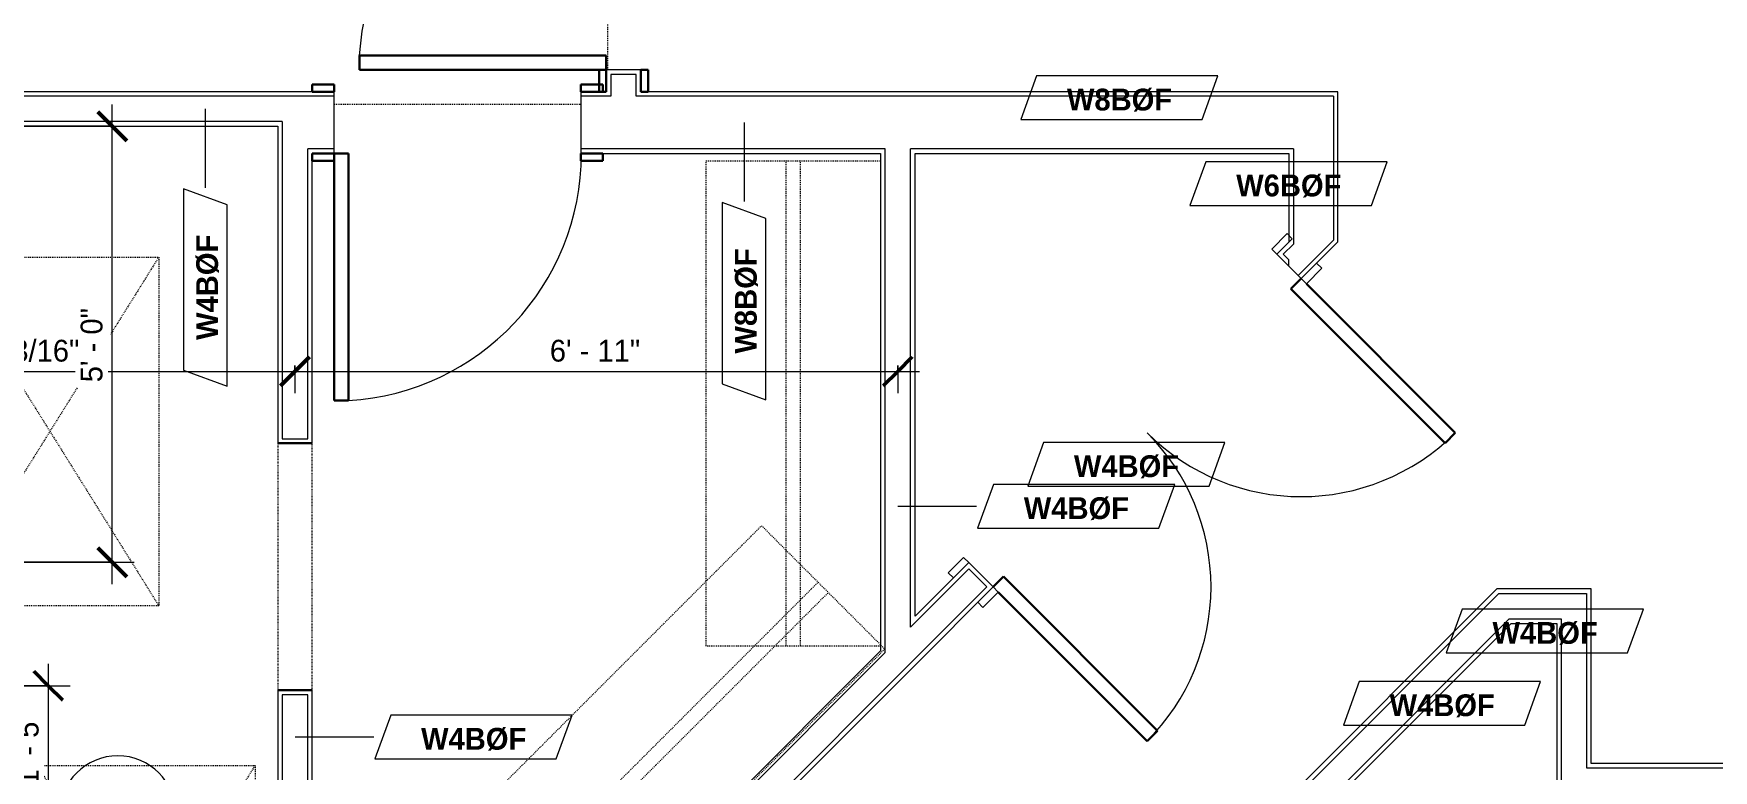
# Model space of a CAD drawing. Header units: inches. Extents: x -4010 to -1814, y 9846 to 12241.
# Drawn here: x -2471.9 to -2240.6, y 10590.2 to 10691.6 of the extents above; entities that cross this region are included whole.
import ezdxf

# ---------------------------------------------------------------- set-up
doc = ezdxf.new("R2010")
doc.units = ezdxf.units.IN
doc.header["$MEASUREMENT"] = 0
doc.linetypes.add('Dash', pattern=[0.25, 0.125, -0.125])
doc.linetypes.add('Overhead', pattern=[0.15625, 0.09375, -0.0625])
for name, color, linetype, lineweight in [('A-ANNO-DIMS', 211, 'Continuous', 9), ('A-ANNO-DIMS-32', 211, 'Continuous', 9), ('A-DETL-GENF-3', 92, 'Overhead', 9), ('A-DETL-MEDM', 33, 'Continuous', 30), ('A-DOOR-3', 31, 'Continuous', 9), ('A-DOOR-4', 31, 'Continuous', 30), ('A-DOOR-FRAM-3', 31, 'Continuous', 30), ('A-GENM', 5, 'Continuous', 9), ('A-GENM-HDLN', 13, 'Dash', 9), ('A-WALL', 113, 'Continuous', 18), ('A-WALL-3', 113, 'Continuous', 9), ('A-WALL-IDEN', 211, 'Continuous', 9), ('G-ANNO-SYMB-3', 111, 'Continuous', 9), ('I-FURN', 30, 'Continuous', 9), ('I-FURN-HDLN', 30, 'Dash', 9), ('I-WALL-4', 2, 'Continuous', 9), ('Q-CASE', 31, 'Continuous', 9), ('Q-CASE-HDLN', 31, 'Dash', 9)]:
    doc.layers.add(name, color=color, linetype=linetype, lineweight=lineweight)
doc.styles.add('Century Gothic', font='ufonts.com_century-gothic.ttf', dxfattribs={"height": 3})
doc.styles.add('Century Gothic_B_1', font='GOTHICB.TTF', dxfattribs={"height": 3})
doc.dimstyles.new('OD_1__HACK_2', dxfattribs={"dimscale": 12, "dimtxt": 3.132505, "dimasz": 0.333333, "dimexe": 0.25, "dimexo": 0.166667, "dimgap": 0.041667, "dimtad": 1, "dimdec": 4, "dimrnd": 0.0625, "dimzin": 3, "dimdsep": 46, "dimlunit": 4, "dimtxsty": 'Century Gothic', "dimblk1": 'OBLIQUE', "dimblk2": 'OBLIQUE', "dimsah": 1, "dimcen": 0.09, "dimdle": 0.25, "dimazin": 0, "dimtfac": 1, "dimtdec": 4, "dimtix": 1, "dimtmove": 0, "dimatfit": 3, "dimfxl": 1, "dimtvp": 1, "dimtfill": 1, "dimfrac": 2, "dimtolj": 1, "dimtzin": 0, "dimarcsym": 2})
doc.dimstyles.new('OD_1__HACK_2_1', dxfattribs={"dimscale": 12, "dimtxt": 3.132505, "dimasz": 0.333333, "dimexe": 0.25, "dimexo": 0.166667, "dimgap": 0.041667, "dimtad": 1, "dimdec": 4, "dimrnd": 0.0625, "dimzin": 3, "dimdsep": 46, "dimlunit": 4, "dimtxsty": 'Century Gothic', "dimblk1": 'OBLIQUE', "dimblk2": 'OBLIQUE', "dimsah": 1, "dimcen": 0.09, "dimdle": 0.25, "dimazin": 0, "dimtfac": 1, "dimtdec": 4, "dimtix": 1, "dimtmove": 0, "dimatfit": 3, "dimfxl": 1, "dimtvp": 1, "dimtfill": 1, "dimfrac": 2, "dimtolj": 1, "dimtzin": 0, "dimarcsym": 2})

# ---------------------------------------------------------------- blocks, each defined once
blk = doc.blocks.new('SWING - SINGLE - FLUSH - 2-10 x 6-8 - PRIVACY-3928450-UNIT PLANS - 2ND _ 3RD FLOOR')
at = {"layer": 'A-DOOR-3'}
blk.add_arc((17, -2.37), 34.07, 180, 266.6343, dxfattribs=at)
at = {"layer": 'A-DOOR-4'}
for p, q in [((15, -2.37), (15, -36.38)), ((17, -2.37), (15, -2.37)), ((17, -2.37), (17, -36.38)), ((17, -36.38), (15, -36.38))]:
    blk.add_line(p, q, dxfattribs=at)
at = {"layer": 'A-DOOR-FRAM-3'}
for p, q in [((-20, 2.38), (-20, 3.38)), ((-20, 3.38), (-17, 3.38)), ((-17, 2.38), (-20, 2.38)), ((-17, 3.38), (-17, 2.38)), ((17, 2.38), (17, 3.38)), ((17, 3.38), (20, 3.38)), ((20, 2.38), (17, 2.38)), ((20, 3.38), (20, 2.38)), ((-20, -2.37), (-17, -2.37)), ((-20, -3.37), (-20, -2.37)), ((-17, -3.37), (-20, -3.37)), ((-17, -2.37), (-17, -3.37)), ((17, -2.37), (20, -2.37)), ((17, -3.37), (17, -2.37)), ((20, -3.37), (17, -3.37)), ((20, -2.37), (20, -3.37))]:
    blk.add_line(p, q, dxfattribs=at)
blk = doc.blocks.new('Bed-Standard - King 78_ x 80_-V18-UNIT PLANS - 2ND _ 3RD FLOOR')
at = {"layer": 'I-FURN'}
for p, q in [((-28.31, 38.02), (-28.31, -41.8)), ((49.69, -41.8), (49.69, 38.02)), ((-25.31, 36.2), (-25.31, 24.2)), ((-25.31, 36.2), (46.69, 36.2)), ((46.69, 36.2), (46.69, 24.2)), ((49.69, 24.2), (-28.31, 17.63)), ((-25.31, 24.2), (46.69, 24.2)), ((-28.31, -41.8), (49.69, -41.8))]:
    blk.add_line(p, q, dxfattribs=at)
at = {"layer": 'I-FURN-HDLN'}
for p, q in [((67.69, -77.6), (67.69, 38.02)), ((73.69, -77.6), (73.69, 38.02)), ((-64.31, -40.11), (-64.31, -74.11)), ((-59.57, -77.8), (-25.57, -77.8))]:
    blk.add_line(p, q, dxfattribs=at)
blk = doc.blocks.new('SWING - DOUBLE - FLUSH - 5-0 x 6-8 - DUMMY-3948979-UNIT PLANS - 2ND _ 3RD FLOOR')
at = {"layer": 'A-DOOR-3'}
for p, q in [((-33, 2.375), (-33, 3.375)), ((-33, 3.375), (-30, 3.375)), ((-30, 2.375), (-33, 2.375)), ((-30, 3.375), (-30, 2.375)), ((30, 2.375), (30, 3.375)), ((30, 3.375), (33, 3.375)), ((33, 2.375), (30, 2.375)), ((33, 3.375), (33, 2.375)), ((-33, -2.375), (-30, -2.375)), ((-33, -3.375), (-33, -2.375)), ((-30, -3.375), (-33, -3.375)), ((-30, -2.375), (-30, -3.375)), ((30, -2.375), (33, -2.375)), ((30, -3.375), (30, -2.375)), ((33, -3.375), (30, -3.375)), ((33, -2.375), (33, -3.375))]:
    blk.add_line(p, q, dxfattribs=at)
for centre, start, end in [((-30, -2.375), 270, 0), ((30, -2.375), 180, 270)]:
    blk.add_arc(centre, 30, start, end, dxfattribs=at)
at = {"layer": 'A-DOOR-4'}
for p, q in [((-28, -2.375), (-30, -2.375)), ((-30, -3.375), (-30, -32.375)), ((-28, -32.375), (-28, -2.375)), ((28, -2.375), (30, -2.375)), ((28, -32.375), (28, -2.375)), ((30, -3.375), (30, -32.375)), ((-30, -32.375), (-28, -32.375)), ((30, -32.375), (28, -32.375))]:
    blk.add_line(p, q, dxfattribs=at)
blk = doc.blocks.new('Door-Opening - 34_ x 80_-3928388-UNIT PLANS - 2ND _ 3RD FLOOR')
at = {"layer": 'A-DETL-GENF-3'}
for p, q in [((16.68, 2.38), (-17.32, 2.38)), ((-17.32, -2.37), (16.68, -2.37))]:
    blk.add_line(p, q, dxfattribs=at)
at = {"layer": 'A-DETL-MEDM'}
for p, q in [((-17.32, 2.38), (-17.32, -2.37)), ((16.68, -2.37), (16.68, 2.38))]:
    blk.add_line(p, q, dxfattribs=at)
blk = doc.blocks.new('OD_CW_Closet - OD_CW_Closet-3809433-UNIT PLANS - 2ND _ 3RD FLOOR')
at = {"layer": 'Q-CASE-HDLN'}
for p, q in [((0.74, -24), (0.74, 0)), ((0.74, 0), (67.55, 0)), ((67.55, 0), (67.55, -24)), ((0.74, -11), (67.55, -11)), ((0.74, -13), (67.55, -13)), ((67.55, -24), (0.74, -24))]:
    blk.add_line(p, q, dxfattribs=at)
blk = doc.blocks.new('OD_CW_Closet - OD_CW_Closet-3810279-UNIT PLANS - 2ND _ 3RD FLOOR')
at = {"layer": 'Q-CASE-HDLN'}
for p, q in [((0.74, -24), (0.74, 0)), ((0.74, 0), (87.24, 0)), ((87.24, 0), (87.24, -24)), ((0.74, -11), (87.24, -11)), ((0.74, -13), (87.24, -13)), ((87.24, -24), (0.74, -24))]:
    blk.add_line(p, q, dxfattribs=at)
blk = doc.blocks.new('SWING - SINGLE - FLUSH - 2-10 x 6-8 - PRIVACY-3199420-UNIT PLANS - 2ND _ 3RD FLOOR')
at = {"layer": 'A-DOOR-3'}
blk.add_arc((17, 4.25), 34.07, 93.3657, 180, dxfattribs=at)
at = {"layer": 'A-DOOR-4'}
for p, q in [((15, 4.25), (15, 38.26)), ((17, 38.26), (15, 38.26)), ((17, 4.25), (17, 38.26)), ((17, 4.25), (15, 4.25))]:
    blk.add_line(p, q, dxfattribs=at)
at = {"layer": 'A-DOOR-FRAM-3'}
for p, q in [((-17, 5.25), (-20, 5.25)), ((-20, 5.25), (-20, 4.25)), ((-17, 4.25), (-17, 5.25)), ((20, 5.25), (17, 5.25)), ((17, 5.25), (17, 4.25)), ((20, 4.25), (20, 5.25)), ((-20, 4.25), (-17, 4.25)), ((17, 4.25), (20, 4.25)), ((-17, -4.25), (-20, -4.25)), ((-20, -4.25), (-20, -5.25)), ((-17, -5.25), (-17, -4.25)), ((20, -4.25), (17, -4.25)), ((17, -4.25), (17, -5.25)), ((20, -5.25), (20, -4.25)), ((-20, -5.25), (-17, -5.25)), ((17, -5.25), (20, -5.25))]:
    blk.add_line(p, q, dxfattribs=at)
blk = doc.blocks.new('ADA Clearances - 30_x48_-1721104-UNIT PLANS - 2ND _ 3RD FLOOR')
at = {"layer": 'A-GENM-HDLN'}
for p, q in [((15, 24), (-15, -24)), ((-15, 24), (15, -24)), ((-15, 14), (-15, 24)), ((-15, 24), (15, 24)), ((15, 24), (15, -24)), ((15, -24), (-15, -24))]:
    blk.add_line(p, q, dxfattribs=at)
blk = doc.blocks.new('ADA Clearances - 30_x48_-V103-UNIT PLANS - 2ND _ 3RD FLOOR')
at = {"layer": 'A-GENM-HDLN'}
for p, q in [((15, 24), (-15, -24)), ((-15, 24), (15, -24)), ((-15, -24), (-15, 24)), ((-15, 24), (15, 24)), ((15, 24), (15, -24)), ((15, -24), (-15, -24))]:
    blk.add_line(p, q, dxfattribs=at)
blk = doc.blocks.new('Elevation - Filled Arrow-152140-UNIT PLANS - 2ND _ 3RD FLOOR')
at = {"layer": 'G-ANNO-SYMB-3'}
for start, end in [(360, 180), (180, 360)]:
    blk.add_arc((0, 0), 0.25, start, end, dxfattribs=at)
blk = doc.blocks.new('DIMBLOCK102-UNIT PLANS - 2ND _ 3RD FLOOR')
at = {"layer": 'A-ANNO-DIMS-32'}
for p, q in [((-2513.12, 10572.3), (-2513.12, 10648.11)), ((-2516.12, 10645.11), (-2435.94, 10645.11)), ((-2513.12, 10645.11), (-2513.12, 10572.3)), ((-2435.94, 10645.94), (-2435.94, 10642.11)), ((-2435.94, 10645.11), (-2435.94, 10645.94))]:
    blk.add_line(p, q, dxfattribs=at)
at = {"layer": 'A-ANNO-DIMS-32', "lineweight": 50}
for p, q in [((-2513.12, 10645.11), (-2515.12, 10643.11)), ((-2513.12, 10645.11), (-2511.12, 10647.11)), ((-2435.94, 10645.11), (-2437.94, 10643.11)), ((-2435.94, 10645.11), (-2433.94, 10647.11))]:
    blk.add_line(p, q, dxfattribs=at)
at = {"layer": 'A-ANNO-DIMS-32', "color": 0, "insert": (-2484.77, 10649.46), "char_height": 3, "width": 24.5827, "attachment_point": 1, "line_spacing_factor": 0.984502, "style": 'Century Gothic', "bg_fill": 3, "box_fill_scale": 1.25, "bg_fill_color": 256, "bg_fill_true_color": 13158600, "bg_fill_transparency": 0}
blk.add_mtext('6\' - 5 3/16"', dxfattribs=at)
blk = doc.blocks.new('_Oblique')
at = {"color": 0, "linetype": 'ByBlock', "lineweight": -2}
blk.add_line((-0.5, -0.5), (0.5, 0.5), dxfattribs=at)
blk = doc.blocks.new('DIMBLOCK103-UNIT PLANS - 2ND _ 3RD FLOOR')
at = {"layer": 'A-ANNO-DIMS-32', "lineweight": 50}
for p, q in [((-2435.94, 10645.11), (-2437.94, 10643.11)), ((-2435.94, 10645.11), (-2433.94, 10647.11)), ((-2352.94, 10645.11), (-2354.94, 10643.11)), ((-2352.94, 10645.11), (-2350.94, 10647.11))]:
    blk.add_line(p, q, dxfattribs=at)
at = {"layer": 'A-ANNO-DIMS-32'}
for p, q in [((-2435.94, 10645.94), (-2435.94, 10642.11)), ((-2435.94, 10645.11), (-2435.94, 10645.94)), ((-2435.94, 10645.11), (-2349.94, 10645.11)), ((-2352.94, 10645.94), (-2352.94, 10642.11)), ((-2352.94, 10645.11), (-2352.94, 10645.94))]:
    blk.add_line(p, q, dxfattribs=at)
at = {"layer": 'A-ANNO-DIMS-32', "color": 0, "insert": (-2400.85, 10649.46), "char_height": 3, "width": 15.394, "attachment_point": 1, "line_spacing_factor": 0.984502, "style": 'Century Gothic', "bg_fill": 3, "box_fill_scale": 1.25, "bg_fill_color": 256, "bg_fill_true_color": 13158600, "bg_fill_transparency": 0}
blk.add_mtext('6\' - 11"', dxfattribs=at)
blk = doc.blocks.new('DIMBLOCK344-UNIT PLANS - 2ND _ 3RD FLOOR')
at = {"layer": 'A-ANNO-DIMS-32', "lineweight": 50}
for p, q in [((-2469.91, 10601.86), (-2471.91, 10603.86)), ((-2469.91, 10601.86), (-2467.91, 10599.86)), ((-2469.91, 10584.88), (-2471.91, 10586.88)), ((-2469.91, 10584.88), (-2467.91, 10582.88))]:
    blk.add_line(p, q, dxfattribs=at)
at = {"layer": 'A-ANNO-DIMS-32'}
for p, q in [((-2469.91, 10604.86), (-2469.91, 10581.88)), ((-2475.83, 10601.86), (-2466.91, 10601.86)), ((-2469.91, 10601.86), (-2475.83, 10601.86)), ((-2470.69, 10584.88), (-2466.91, 10584.88)), ((-2469.91, 10584.88), (-2470.69, 10584.88))]:
    blk.add_line(p, q, dxfattribs=at)
at = {"layer": 'A-ANNO-DIMS-32', "color": 0, "insert": (-2474.25, 10588.12), "char_height": 3, "width": 12.5897, "attachment_point": 1, "rotation": 90, "line_spacing_factor": 0.984502, "style": 'Century Gothic', "bg_fill": 3, "box_fill_scale": 1.25, "bg_fill_color": 256, "bg_fill_true_color": 13158600, "bg_fill_transparency": 0}
blk.add_mtext('1\' - 5"', dxfattribs=at)
blk = doc.blocks.new('DIMBLOCK345-UNIT PLANS - 2ND _ 3RD FLOOR')
at = {"layer": 'A-ANNO-DIMS-32', "lineweight": 50}
for p, q in [((-2461.1, 10678.85), (-2463.1, 10680.85)), ((-2461.1, 10678.85), (-2459.1, 10676.85)), ((-2461.1, 10618.85), (-2463.1, 10620.85)), ((-2461.1, 10618.85), (-2459.1, 10616.85))]:
    blk.add_line(p, q, dxfattribs=at)
at = {"layer": 'A-ANNO-DIMS-32'}
for p, q in [((-2461.1, 10615.85), (-2461.1, 10681.85)), ((-2482.68, 10678.85), (-2458.1, 10678.85)), ((-2461.1, 10678.85), (-2482.68, 10678.85)), ((-2482.68, 10618.85), (-2458.1, 10618.85)), ((-2461.1, 10618.85), (-2482.68, 10618.85))]:
    blk.add_line(p, q, dxfattribs=at)
at = {"layer": 'A-ANNO-DIMS-32', "color": 0, "insert": (-2465.45, 10643.61), "char_height": 3, "width": 12.5897, "attachment_point": 1, "rotation": 90, "line_spacing_factor": 0.984502, "style": 'Century Gothic', "bg_fill": 3, "box_fill_scale": 1.25, "bg_fill_color": 256, "bg_fill_true_color": 13158600, "bg_fill_transparency": 0}
blk.add_mtext('5\' - 0"', dxfattribs=at)
blk = doc.blocks.new('Wall Tag - Arch Wall-3956453-UNIT PLANS - 2ND _ 3RD FLOOR')
at = {"layer": 'A-WALL-IDEN'}
for p, q in [((-0.3561, 0.0937), (-0.4244, -0.0937)), ((0.4244, 0.0937), (-0.3561, 0.0937)), ((0.3561, -0.0937), (0.4244, 0.0937)), ((-0.4244, -0.0937), (0.3561, -0.0937))]:
    blk.add_line(p, q, dxfattribs=at)

msp = doc.modelspace()

# ---------------------------------------------------------------- linework, layer by layer
at = {"layer": 'A-WALL'}
for p, q in [((-2388.94874, 10685.9769), (-2392.44874, 10685.9769)), ((-2392.44874, 10685.9769), (-2392.44874, 10682.9769)), ((-2388.94874, 10682.9769), (-2388.94874, 10685.9769)), ((-2430.56124, 10682.9769), (-2508.68624, 10682.9769)), ((-2392.44874, 10682.9769), (-2396.56124, 10682.9769)), ((-2292.94874, 10682.9769), (-2388.94874, 10682.9769)), ((-2292.94874, 10682.9769), (-2292.94874, 10663.19065)), ((-2437.68624, 10679.4769), (-2508.68624, 10679.4769)), ((-2437.68624, 10679.4769), (-2437.68624, 10635.8519)), ((-2434.18624, 10635.8519), (-2434.18624, 10675.7269)), ((-2430.56124, 10675.7269), (-2434.18624, 10675.7269)), ((-2354.68624, 10675.7269), (-2396.56124, 10675.7269)), ((-2354.68624, 10606.40289), (-2354.68624, 10675.7269)), ((-2298.44874, 10675.7269), (-2351.18624, 10675.7269)), ((-2351.18624, 10609.90289), (-2351.18624, 10675.7269)), ((-2298.44874, 10675.7269), (-2298.44874, 10662.64039)), ((-2298.44874, 10662.64039), (-2299.8502, 10661.23893)), ((-2292.94874, 10663.19065), (-2297.81727, 10658.32211)), ((-2299.8502, 10661.23893), (-2299.07374, 10660.46247)), ((-2437.68624, 10635.8519), (-2434.18624, 10635.8519)), ((-2343.16049, 10617.92864), (-2351.18624, 10609.90289)), ((-2340.68562, 10615.45377), (-2343.16049, 10617.92864)), ((-2350.56124, 10605.57815), (-2340.68562, 10615.45377)), ((-2270.1822, 10614.5394), (-2381.16928, 10503.55232)), ((-2270.1822, 10614.5394), (-2258.07374, 10614.5394)), ((-2258.07374, 10614.5394), (-2258.07374, 10590.5394)), ((-2291.69154, 10588.08031), (-2268.73245, 10611.0394)), ((-2268.73245, 10611.0394), (-2261.57374, 10611.0394)), ((-2261.57374, 10611.0394), (-2261.57374, 10557.9625)), ((-2354.68624, 10606.40289), (-2416.06009, 10545.02904)), ((-2449.55767, 10506.58171), (-2351.18624, 10604.95315)), ((-2350.56124, 10605.57815), (-2351.18624, 10604.95315)), ((-2434.18624, 10600.6019), (-2437.68624, 10600.6019)), ((-2437.68624, 10600.6019), (-2437.68624, 10561.70545)), ((-2434.18624, 10563.15519), (-2434.18624, 10600.6019)), ((-2258.07374, 10590.5394), (-2076.17374, 10590.5394))]:
    msp.add_line(p, q, dxfattribs=at)
at = {"layer": 'A-WALL-3'}
for p, q in [((-2388.32374, 10686.6019), (-2393.07374, 10686.6019)), ((-2393.07374, 10686.6019), (-2393.07374, 10683.6019)), ((-2388.32374, 10683.6019), (-2388.32374, 10686.6019)), ((-2433.56124, 10683.6019), (-2508.68624, 10683.6019)), ((-2350.56124, 10683.6019), (-2355.31124, 10683.6019)), ((-2292.32374, 10683.6019), (-2299.07374, 10683.6019)), ((-2292.32374, 10662.93176), (-2292.32374, 10683.6019)), ((-2507.68165, 10678.8519), (-2438.31124, 10678.8519)), ((-2438.31124, 10678.8519), (-2438.31124, 10635.2269)), ((-2433.56124, 10635.2269), (-2433.56124, 10675.1019)), ((-2355.31124, 10675.1019), (-2355.31124, 10606.66178)), ((-2350.56124, 10611.41178), (-2350.56124, 10675.1019)), ((-2299.07374, 10675.1019), (-2299.07374, 10662.89928)), ((-2299.07374, 10662.89928), (-2300.73408, 10661.23893)), ((-2297.37533, 10657.88017), (-2292.32374, 10662.93176)), ((-2300.73408, 10661.23893), (-2297.37533, 10657.88017)), ((-2299.07374, 10659.57858), (-2299.07374, 10660.46247)), ((-2343.16049, 10618.81252), (-2350.56124, 10611.41178)), ((-2339.80173, 10615.45377), (-2343.16049, 10618.81252)), ((-2270.44108, 10615.1644), (-2382.05316, 10503.55232)), ((-2350.56124, 10604.69426), (-2339.80173, 10615.45377)), ((-2257.44874, 10615.1644), (-2270.44108, 10615.1644)), ((-2257.44874, 10591.1644), (-2257.44874, 10615.1644)), ((-2290.80766, 10588.08031), (-2268.47357, 10610.4144)), ((-2268.47357, 10610.4144), (-2262.19874, 10610.4144)), ((-2262.19874, 10610.4144), (-2262.19874, 10559.47139)), ((-2355.31124, 10606.66178), (-2416.06009, 10545.91293)), ((-2449.55767, 10505.69782), (-2350.56124, 10604.69426)), ((-2438.31124, 10601.2269), (-2438.31124, 10561.44656)), ((-2433.56124, 10563.41408), (-2433.56124, 10601.2269)), ((-2076.17374, 10591.1644), (-2257.44874, 10591.1644))]:
    msp.add_line(p, q, dxfattribs=at)
at = {"layer": 'A-WALL-IDEN'}
for p, q in [((-2448.29082, 10681.2269), (-2448.29082, 10670.38374)), ((-2374.10843, 10679.3519), (-2374.10843, 10668.50874)), ((-2352.93624, 10626.54389), (-2342.09308, 10626.54389))]:
    msp.add_line(p, q, dxfattribs=at)
at = {"layer": 'I-WALL-4'}
for p, q in [((-2430.56124, 10683.6019), (-2433.56124, 10683.6019)), ((-2430.56124, 10675.1019), (-2430.56124, 10683.6019)), ((-2393.07374, 10683.6019), (-2396.56124, 10683.6019)), ((-2396.56124, 10683.6019), (-2396.56124, 10675.1019)), ((-2355.31124, 10683.6019), (-2388.32374, 10683.6019)), ((-2299.07374, 10683.6019), (-2350.56124, 10683.6019)), ((-2433.56124, 10675.1019), (-2430.56124, 10675.1019)), ((-2396.56124, 10675.1019), (-2355.31124, 10675.1019)), ((-2350.56124, 10675.1019), (-2299.07374, 10675.1019))]:
    msp.add_line(p, q, dxfattribs=at)

# ---------------------------------------------------------------- block references
at = {"layer": 'A-DOOR-3'}
for name, p, rotation in [('SWING - SINGLE - FLUSH - 2-10 x 6-8 - PRIVACY-3928450-UNIT PLANS - 2ND _ 3RD FLOOR', (-2390.69874, 10703.6019), 270.0000000000105), ('SWING - SINGLE - FLUSH - 2-10 x 6-8 - PRIVACY-3199420-UNIT PLANS - 2ND _ 3RD FLOOR', (-2413.56124, 10679.3519), 180), ('SWING - DOUBLE - FLUSH - 5-0 x 6-8 - DUMMY-3948979-UNIT PLANS - 2ND _ 3RD FLOOR', (-2320.26791, 10638.34635), 45.00000000015443), ('Door-Opening - 34_ x 80_-3928388-UNIT PLANS - 2ND _ 3RD FLOOR', (-2435.93624, 10617.90451), 270.0000000000264)]:
    msp.add_blockref(name, p, dxfattribs=dict(at, rotation=rotation))
at = {"layer": 'A-GENM'}
for name, p in [('ADA Clearances - 30_x48_-V103-UNIT PLANS - 2ND _ 3RD FLOOR', (-2469.68165, 10636.8519)), ('ADA Clearances - 30_x48_-1721104-UNIT PLANS - 2ND _ 3RD FLOOR', (-2456.43624, 10566.87581))]:
    msp.add_blockref(name, p, dxfattribs=at)
at = {"layer": 'A-WALL-IDEN', "xscale": 31.99999999999999, "yscale": 31.99999999999999, "zscale": 31.99999999999999}
for p in [(-2322.42315, 10682.76991), (-2299.11675, 10670.94787), (-2321.46337, 10632.31708), (-2328.36138, 10626.54389), (-2263.82375, 10609.37138), (-2277.99356, 10599.41935), (-2411.36138, 10594.80416)]:
    msp.add_blockref('Wall Tag - Arch Wall-3956453-UNIT PLANS - 2ND _ 3RD FLOOR', p, dxfattribs=at)
at = {"layer": 'G-ANNO-SYMB-3', "xscale": 31.99999999999999, "yscale": 31.99999999999999, "zscale": 31.99999999999999}
msp.add_blockref('Elevation - Filled Arrow-152140-UNIT PLANS - 2ND _ 3RD FLOOR', (-2460.34172, 10584.20991), dxfattribs=at)
at = {"layer": 'I-FURN', "rotation": 89.99999999962053}
msp.add_blockref('Bed-Standard - King 78_ x 80_-V18-UNIT PLANS - 2ND _ 3RD FLOOR', (-2470.66882, 10746.17587), dxfattribs=at)
at = {"layer": 'Q-CASE'}
for name, p, rotation in [('OD_CW_Closet - OD_CW_Closet-3809433-UNIT PLANS - 2ND _ 3RD FLOOR', (-2379.31124, 10606.55291), 90.00000000003328), ('OD_CW_Closet - OD_CW_Closet-3810279-UNIT PLANS - 2ND _ 3RD FLOOR', (-2433.37577, 10562.18533), 45.00000000001427)]:
    msp.add_blockref(name, p, dxfattribs=dict(at, rotation=rotation))

# ---------------------------------------------------------------- texts
at = {"layer": 'A-WALL-IDEN', "char_height": 3, "width": 17.372, "attachment_point": 1, "style": 'Century Gothic_B_1'}
for s, insert in [('W8BØF', (-2329.63907, 10684.01745)), ('W6BØF', (-2306.33267, 10672.1954)), ('W4BØF', (-2328.67929, 10633.56461)), ('W4BØF', (-2335.5773, 10627.79142)), ('W4BØF', (-2271.03967, 10610.61891)), ('W4BØF', (-2285.20948, 10600.66689)), ('W4BØF', (-2418.5773, 10596.05169))]:
    msp.add_mtext(s, dxfattribs=dict(at, insert=insert))

# ---------------------------------------------------------------- next in the draw order: dimensions: what is measured, and where the dimension line sits
at = {"layer": 'A-ANNO-DIMS'}
dim = msp.add_linear_dim(base=(-2435.93624, 10645.11479), p1=(-2513.12374, 10570.3019), p2=(-2435.93624, 10647.94322), dimstyle='OD_1__HACK_2', override={"dimpost": '<>', "dimfxl": 109.480982}, dxfattribs=at)
dim.commit()
dim.dimension.update_dxf_attribs({"geometry": 'DIMBLOCK102-UNIT PLANS - 2ND _ 3RD FLOOR', "text_midpoint": (-2474.52999, 10647.35647)})

# ---------------------------------------------------------------- next in the draw order: linework, layer by layer
at = {"layer": 'A-WALL-IDEN'}
msp.add_line((-2435.93624, 10594.80416), (-2425.09308, 10594.80416), dxfattribs=at)

# ---------------------------------------------------------------- next in the draw order: block references
at = {"layer": 'A-WALL-IDEN', "xscale": 31.99999999999999, "yscale": 31.99999999999999, "zscale": 31.99999999999999, "rotation": 89.99999999999991}
msp.add_blockref('Wall Tag - Arch Wall-3956453-UNIT PLANS - 2ND _ 3RD FLOOR', (-2448.29082, 10656.65204), dxfattribs=at)

# ---------------------------------------------------------------- next in the draw order: texts
at = {"layer": 'A-WALL-IDEN', "insert": (-2449.53835, 10649.43611), "char_height": 3, "width": 17.372, "attachment_point": 1, "rotation": 90, "style": 'Century Gothic_B_1'}
msp.add_mtext('W4BØF', dxfattribs=at)

# ---------------------------------------------------------------- next in the draw order: dimensions: what is measured, and where the dimension line sits
at = {"layer": 'A-ANNO-DIMS'}
for base, p1, p2, override, picture, middle in [((-2461.10489, 10678.8519), (-2484.68165, 10618.8519), (-2484.68165, 10678.8519), {"dimpost": '<>', "dimfxl": 60}, 'DIMBLOCK345-UNIT PLANS - 2ND _ 3RD FLOOR', (-2463.18035, 10648.8519)), ((-2469.9085, 10584.87581), (-2477.83043, 10601.86385), (-2472.68624, 10584.87581), {"dimpost": '<>', "dimfxl": 17.749827}, 'DIMBLOCK344-UNIT PLANS - 2ND _ 3RD FLOOR', (-2471.94623, 10593.36983))]:
    dim = msp.add_linear_dim(base=base, p1=p1, p2=p2, angle=90, dimstyle='OD_1__HACK_2_1', override=override, dxfattribs=at)
    dim.commit()
    dim.dimension.update_dxf_attribs({"geometry": picture, "text_midpoint": middle})
dim = msp.add_linear_dim(base=(-2352.93624, 10645.11479), p1=(-2435.93624, 10647.94322), p2=(-2352.93624, 10647.94322), dimstyle='OD_1__HACK_2', override={"dimpost": '<>', "dimfxl": 83}, dxfattribs=at)
dim.commit()
dim.dimension.update_dxf_attribs({"geometry": 'DIMBLOCK103-UNIT PLANS - 2ND _ 3RD FLOOR', "text_midpoint": (-2394.43624, 10647.19025)})

# ---------------------------------------------------------------- next in the draw order: block references
at = {"layer": 'A-WALL-IDEN', "xscale": 31.99999999999999, "yscale": 31.99999999999999, "zscale": 31.99999999999999, "rotation": 89.99999999999991}
msp.add_blockref('Wall Tag - Arch Wall-3956453-UNIT PLANS - 2ND _ 3RD FLOOR', (-2374.10843, 10654.77704), dxfattribs=at)

# ---------------------------------------------------------------- next in the draw order: texts
at = {"layer": 'A-WALL-IDEN', "insert": (-2375.35596, 10647.56111), "char_height": 3, "width": 17.372, "attachment_point": 1, "rotation": 90, "style": 'Century Gothic_B_1'}
msp.add_mtext('W8BØF', dxfattribs=at)

doc.saveas('drawing.dxf')
